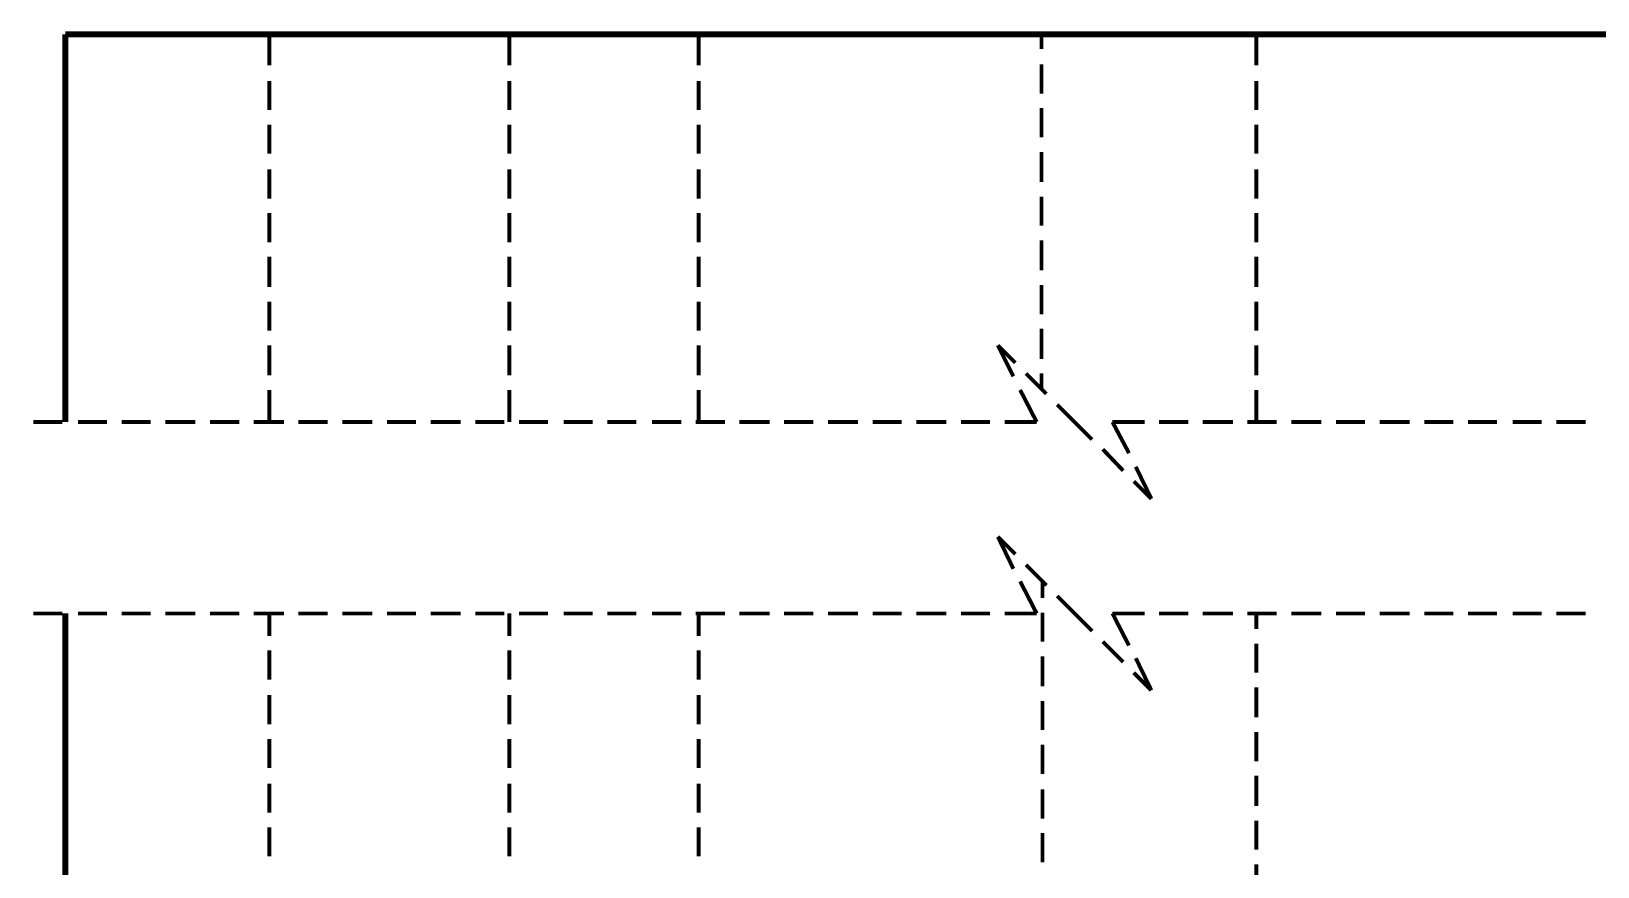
# Model space of a CAD drawing. Extents: x 0.1 to 11.6, y 0.3 to 16.2.
# Drawn here: x 4.503 to 7.191, y 8.794 to 10.227 of the extents above; entities that cross this region are included whole.
import ezdxf

# ---------------------------------------------------------------- set-up
doc = ezdxf.new("R2010")
doc.units = 0
doc.header["$MEASUREMENT"] = 0

msp = doc.modelspace()

# ---------------------------------------------------------------- linework, layer by layer
at = {"color": 0}
for points, const_width in [([(4.56168, 9.55664), (4.56168, 10.2217)], 0.01), ([(7.84999, 10.2217), (4.56168, 10.2217)], 0.01), ([(4.91168, 10.1683), (4.91168, 10.2217)], 0.00667), ([(5.32335, 10.1683), (5.32335, 10.2217)], 0.00667), ([(5.64833, 10.1683), (5.64833, 10.2217)], 0.00667), ([(6.23665, 10.1967), (6.23665, 10.2217)], 0.00667), ([(6.60499, 10.1683), (6.60499, 10.2217)], 0.00667), ([(6.23665, 10.12), (6.23665, 10.17)], 0.00667), ([(4.91168, 10.0917), (4.91168, 10.1417)], 0.00667), ([(5.32335, 10.0917), (5.32335, 10.1417)], 0.00667), ([(5.64833, 10.0917), (5.64833, 10.1417)], 0.00667), ([(6.60499, 10.0917), (6.60499, 10.1417)], 0.00667), ([(6.23665, 10.045), (6.23665, 10.095)], 0.00667), ([(4.91168, 10.0167), (4.91168, 10.0667)], 0.00667), ([(5.32335, 10.0167), (5.32335, 10.0667)], 0.00667), ([(5.64833, 10.0167), (5.64833, 10.0667)], 0.00667), ([(6.60499, 10.0167), (6.60499, 10.0667)], 0.00667), ([(6.23665, 9.96832), (6.23665, 10.02)], 0.00667), ([(4.91168, 9.94), (4.91168, 9.99001)], 0.00667), ([(5.32335, 9.94), (5.32335, 9.99001)], 0.00667), ([(5.64833, 9.94), (5.64833, 9.99001)], 0.00667), ([(6.60499, 9.94), (6.60499, 9.99001)], 0.00667), ([(6.23665, 9.89333), (6.23665, 9.94336)], 0.00667), ([(4.91168, 9.86501), (4.91168, 9.91499)], 0.00667), ([(5.32335, 9.86501), (5.32335, 9.91499)], 0.00667), ([(5.64833, 9.86501), (5.64833, 9.91499)], 0.00667), ([(6.60499, 9.86501), (6.60499, 9.91499)], 0.00667), ([(6.23665, 9.81668), (6.23665, 9.86833)], 0.00667), ([(4.91168, 9.78836), (4.91168, 9.84)], 0.00667), ([(5.32335, 9.78836), (5.32335, 9.84)], 0.00667), ([(5.64833, 9.78836), (5.64833, 9.84)], 0.00667), ([(6.60499, 9.78836), (6.60499, 9.84)], 0.00667), ([(6.23665, 9.74164), (6.23665, 9.79167)], 0.00667), ([(4.91168, 9.71332), (4.91168, 9.76335)], 0.00667), ([(5.32335, 9.71332), (5.32335, 9.76335)], 0.00667), ([(5.64833, 9.71332), (5.64833, 9.76335)], 0.00667), ([(6.60499, 9.71332), (6.60499, 9.76335)], 0.00667), ([(6.23665, 9.66499), (6.23665, 9.71669)], 0.00667), ([(4.91168, 9.63667), (4.91168, 9.68832)], 0.00667), ([(5.32335, 9.63667), (5.32335, 9.68832)], 0.00667), ([(5.64833, 9.63667), (5.64833, 9.68832)], 0.00667), ([(6.19168, 9.65831), (6.16168, 9.68832)], 0.00667), ([(6.16168, 9.68832), (6.18832, 9.63499)], 0.00667), ([(6.60499, 9.63667), (6.60499, 9.68832)], 0.00667), ([(6.24501, 9.60499), (6.21001, 9.63997)], 0.00667), ([(6.23665, 9.61333), (6.23665, 9.63997)], 0.00667), ([(4.91168, 9.55664), (4.91168, 9.61165)], 0.00667), ([(5.32335, 9.55664), (5.32335, 9.61165)], 0.00667), ([(5.64833, 9.55664), (5.64833, 9.61165)], 0.00667), ([(6.19997, 9.61165), (6.22835, 9.55664)], 0.00667), ([(6.60499, 9.55664), (6.60499, 9.61165)], 0.00667), ([(6.29335, 9.55664), (6.26335, 9.58664)], 0.00667), ([(4.55664, 9.55664), (4.50667, 9.55664)], 0.00667), ([(4.63336, 9.55664), (4.58333, 9.55664)], 0.00667), ([(4.70833, 9.55664), (4.65831, 9.55664)], 0.00667), ([(4.785, 9.55664), (4.73335, 9.55664)], 0.00667), ([(4.86003, 9.55664), (4.81, 9.55664)], 0.00667), ([(4.93668, 9.55664), (4.88499, 9.55664)], 0.00667), ([(5.01167, 9.55664), (4.96164, 9.55664)], 0.00667), ([(5.08832, 9.55664), (5.03668, 9.55664)], 0.00667), ([(5.16336, 9.55664), (5.11333, 9.55664)], 0.00667), ([(5.24001, 9.55664), (5.18832, 9.55664)], 0.00667), ([(5.315, 9.55664), (5.26497, 9.55664)], 0.00667), ([(5.38997, 9.55664), (5.34, 9.55664)], 0.00667), ([(5.46669, 9.55664), (5.41667, 9.55664)], 0.00667), ([(5.54167, 9.55664), (5.49164, 9.55664)], 0.00667), ([(5.61833, 9.55664), (5.56836, 9.55664)], 0.00667), ([(5.69336, 9.55664), (5.64333, 9.55664)], 0.00667), ([(5.77001, 9.55664), (5.71832, 9.55664)], 0.00667), ([(5.845, 9.55664), (5.79497, 9.55664)], 0.00667), ([(5.92165, 9.55664), (5.87001, 9.55664)], 0.00667), ([(5.99669, 9.55664), (5.94667, 9.55664)], 0.00667), ([(6.07335, 9.55664), (6.02165, 9.55664)], 0.00667), ([(6.14833, 9.55664), (6.09831, 9.55664)], 0.00667), ([(6.22835, 9.55664), (6.17333, 9.55664)], 0.00667), ([(6.32335, 9.52669), (6.29335, 9.55664)], 0.00667), ([(6.41336, 9.55664), (6.35835, 9.55664)], 0.00667), ([(6.35835, 9.55664), (6.38667, 9.50331)], 0.00667), ([(6.48833, 9.55664), (6.43832, 9.55664)], 0.00667), ([(6.565, 9.55664), (6.51335, 9.55664)], 0.00667), ([(6.63997, 9.55664), (6.59, 9.55664)], 0.00667), ([(6.71669, 9.55664), (6.66499, 9.55664)], 0.00667), ([(6.79167, 9.55664), (6.74164, 9.55664)], 0.00667), ([(6.86833, 9.55664), (6.81668, 9.55664)], 0.00667), ([(6.94336, 9.55664), (6.89333, 9.55664)], 0.00667), ([(7.01833, 9.55664), (6.96832, 9.55664)], 0.00667), ([(7.095, 9.55664), (7.04497, 9.55664)], 0.00667), ([(7.16997, 9.55664), (7.12001, 9.55664)], 0.00667), ([(6.37668, 9.47331), (6.34169, 9.50999)], 0.00667), ([(6.39833, 9.47999), (6.42503, 9.42503)], 0.00667), ([(6.42503, 9.42503), (6.39501, 9.45503)], 0.00667), ([(6.19168, 9.33003), (6.16168, 9.36003)], 0.00667), ([(6.16168, 9.36003), (6.18832, 9.30501)], 0.00667), ([(6.24501, 9.27669), (6.21001, 9.31168)], 0.00667), ([(6.19997, 9.28331), (6.22835, 9.22835)], 0.00667), ([(6.23833, 9.25499), (6.23833, 9.28331)], 0.00667), ([(6.29335, 9.22835), (6.26335, 9.25836)], 0.00667), ([(4.55664, 9.22835), (4.50667, 9.22835)], 0.00667), ([(4.56168, 5.91667), (4.56168, 9.22835)], 0.01), ([(4.63336, 9.22835), (4.58333, 9.22835)], 0.00667), ([(4.70833, 9.22835), (4.65831, 9.22835)], 0.00667), ([(4.785, 9.22835), (4.73335, 9.22835)], 0.00667), ([(4.86003, 9.22835), (4.81, 9.22835)], 0.00667), ([(4.93668, 9.22835), (4.88499, 9.22835)], 0.00667), ([(4.91168, 9.19), (4.91168, 9.22835)], 0.00667), ([(5.01167, 9.22835), (4.96164, 9.22835)], 0.00667), ([(5.08832, 9.22835), (5.03668, 9.22835)], 0.00667), ([(5.16336, 9.22835), (5.11333, 9.22835)], 0.00667), ([(5.24001, 9.22835), (5.18832, 9.22835)], 0.00667), ([(5.315, 9.22835), (5.26497, 9.22835)], 0.00667), ([(5.32335, 9.19), (5.32335, 9.22835)], 0.00667), ([(5.38997, 9.22835), (5.34, 9.22835)], 0.00667), ([(5.46669, 9.22835), (5.41667, 9.22835)], 0.00667), ([(5.54167, 9.22835), (5.49164, 9.22835)], 0.00667), ([(5.61833, 9.22835), (5.56836, 9.22835)], 0.00667), ([(5.69336, 9.22835), (5.64333, 9.22835)], 0.00667), ([(5.64833, 9.19), (5.64833, 9.22835)], 0.00667), ([(5.77001, 9.22835), (5.71832, 9.22835)], 0.00667), ([(5.845, 9.22835), (5.79497, 9.22835)], 0.00667), ([(5.92165, 9.22835), (5.87001, 9.22835)], 0.00667), ([(5.99669, 9.22835), (5.94667, 9.22835)], 0.00667), ([(6.07335, 9.22835), (6.02165, 9.22835)], 0.00667), ([(6.14833, 9.22835), (6.09831, 9.22835)], 0.00667), ([(6.22835, 9.22835), (6.17333, 9.22835)], 0.00667), ([(6.23833, 9.18001), (6.23833, 9.22999)], 0.00667), ([(6.32335, 9.19835), (6.29335, 9.22835)], 0.00667), ([(6.41336, 9.22835), (6.35835, 9.22835)], 0.00667), ([(6.35835, 9.22835), (6.38667, 9.17333)], 0.00667), ([(6.48833, 9.22835), (6.43832, 9.22835)], 0.00667), ([(6.565, 9.22835), (6.51335, 9.22835)], 0.00667), ([(6.63997, 9.22835), (6.59, 9.22835)], 0.00667), ([(6.60499, 9.20167), (6.60499, 9.22835)], 0.00667), ([(6.71669, 9.22835), (6.66499, 9.22835)], 0.00667), ([(6.79167, 9.22835), (6.74164, 9.22835)], 0.00667), ([(6.86833, 9.22835), (6.81668, 9.22835)], 0.00667), ([(6.94336, 9.22835), (6.89333, 9.22835)], 0.00667), ([(7.01833, 9.22835), (6.96832, 9.22835)], 0.00667), ([(7.095, 9.22835), (7.04497, 9.22835)], 0.00667), ([(7.16997, 9.22835), (7.12001, 9.22835)], 0.00667), ([(4.91168, 9.11501), (4.91168, 9.16499)], 0.00667), ([(5.32335, 9.11501), (5.32335, 9.16499)], 0.00667), ([(5.64833, 9.11501), (5.64833, 9.16499)], 0.00667), ([(6.37668, 9.14501), (6.34169, 9.18001)], 0.00667), ([(6.60499, 9.12668), (6.60499, 9.17665)], 0.00667), ([(6.23833, 9.10335), (6.23833, 9.155)], 0.00667), ([(6.39833, 9.15169), (6.42503, 9.09668)], 0.00667), ([(6.42503, 9.09668), (6.39501, 9.12668)], 0.00667), ([(4.91168, 9.03836), (4.91168, 9.08832)], 0.00667), ([(5.32335, 9.03836), (5.32335, 9.08832)], 0.00667), ([(5.64833, 9.03836), (5.64833, 9.08832)], 0.00667), ([(6.60499, 9.05003), (6.60499, 9.10167)], 0.00667), ([(6.23833, 9.02832), (6.23833, 9.07835)], 0.00667), ([(4.91168, 8.96332), (4.91168, 9.01335)], 0.00667), ([(5.32335, 8.96332), (5.32335, 9.01335)], 0.00667), ([(5.64833, 8.96332), (5.64833, 9.01335)], 0.00667), ([(6.23833, 8.95335), (6.23833, 9.00331)], 0.00667), ([(6.60499, 8.97499), (6.60499, 9.02501)], 0.00667), ([(6.60499, 8.89833), (6.60499, 8.94997)], 0.00667), ([(4.91168, 8.88667), (4.91168, 8.93668)], 0.00667), ([(5.32335, 8.88667), (5.32335, 8.93668)], 0.00667), ([(5.64833, 8.88667), (5.64833, 8.93668)], 0.00667), ([(6.23833, 8.87668), (6.23833, 8.92665)], 0.00667), ([(6.60499, 8.82335), (6.60499, 8.87332)], 0.00667), ([(4.91168, 8.81168), (4.91168, 8.86165)], 0.00667), ([(5.32335, 8.81168), (5.32335, 8.86165)], 0.00667), ([(5.64833, 8.81168), (5.64833, 8.86165)], 0.00667), ([(6.23833, 8.80165), (6.23833, 8.85167)], 0.00667), ([(6.60499, 8.74669), (6.60499, 8.79833)], 0.00667)]:
    msp.add_lwpolyline(points, dxfattribs=dict(at, const_width=const_width))

doc.saveas('drawing.dxf')
